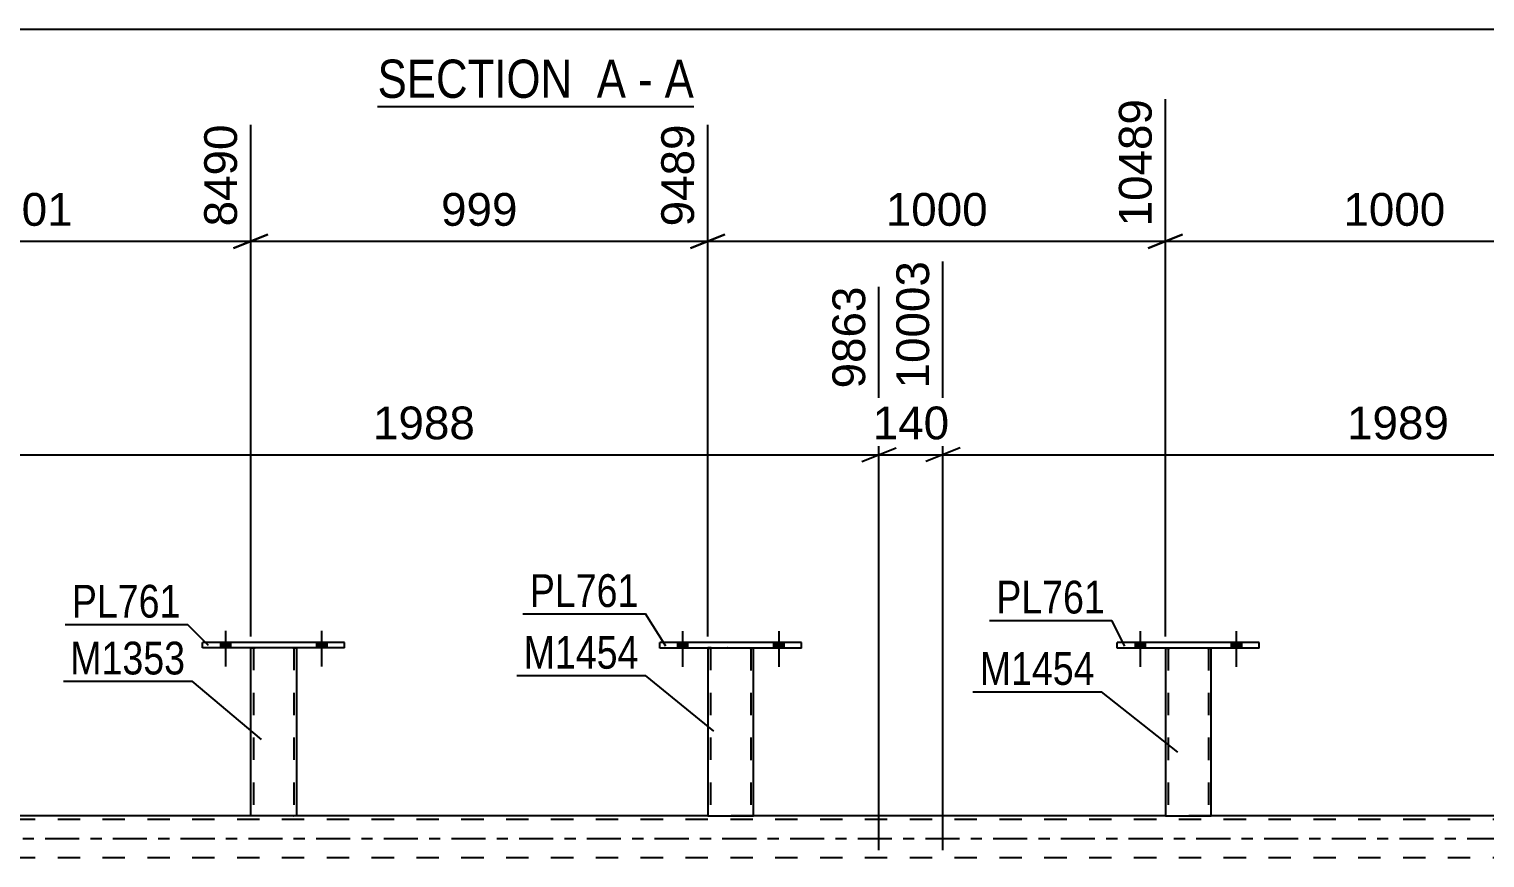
# Model space of a CAD drawing. Header units: millimetres. Extents: x 0 to 841, y 0 to 594.
# Drawn here: x 400.5 to 527.7, y 447.9 to 520.4 of the extents above; entities that cross this region are included whole.
import ezdxf

# ---------------------------------------------------------------- set-up
doc = ezdxf.new("R2010")
doc.units = ezdxf.units.MM
doc.linetypes.add('DXK_LINE_DOT2', pattern=[3.9198, 1.9599, -1.9599])
doc.linetypes.add('DXK_LINE_DOT3', pattern=[5.9187, 2.979, -0.9799, 0.9799, -0.9799])
doc.styles.add('Arial', font='ARIAL.TTF', dxfattribs={"height": 0.2})
doc.styles.add('Arial Narrow', font='ARIALN.TTF', dxfattribs={"height": 0.2})

# ---------------------------------------------------------------- blocks, each defined once
blk = doc.blocks.new('Unknown-318464264-12 - 1696')
at = {"color": 6, "linetype": 'Continuous'}
blk.add_line((430.91, 513.65), (458.56, 513.65), dxfattribs=at)
at = {"color": 0, "linetype": 'Continuous'}
for points in [[(449.02, 514.4), (449.02, 517.9), (430.91, 517.9), (430.91, 514.4)], [(452.62, 514.4), (452.62, 517.9), (450.07, 517.9), (450.07, 514.4)], [(454.95, 514.4), (454.95, 517.9), (453.67, 517.9), (453.67, 514.4)], [(458.56, 514.4), (458.56, 517.9), (456, 517.9), (456, 514.4)]]:
    blk.add_wipeout(points, dxfattribs=at)
at = {"color": 7, "linetype": 'Continuous', "style": 'Arial Narrow'}
for s, p in [('SECTION ', (430.91, 514.4)), ('A', (450.07, 514.4)), ('A', (456, 514.4)), ('-', (453.67, 514.4))]:
    blk.add_text(s, height=3.34, dxfattribs=at).set_placement(p)
blk = doc.blocks.new('Bolt-318464264-2931 - 2863')
at = {"linetype": 'Continuous'}
for points in [[(457.13, 466.29), (458.01, 466.29), (458.01, 466.77), (457.13, 466.77)], [(465.53, 466.29), (466.41, 466.29), (466.41, 466.77), (465.53, 466.77)]]:
    blk.add_hatch(color=1, dxfattribs=at).paths.add_polyline_path(points)
at = {"color": 1, "linetype": 'Continuous'}
for p, q in [((457.57, 467.77), (457.57, 464.65)), ((465.97, 467.77), (465.97, 464.65)), ((457.13, 466.77), (457.13, 466.29)), ((458.01, 466.77), (458.01, 466.29)), ((465.53, 466.77), (465.53, 466.29)), ((466.41, 466.77), (466.41, 466.29))]:
    blk.add_line(p, q, dxfattribs=at)
blk = doc.blocks.new('Bolt-318464264-2964 - 2863')
at = {"linetype": 'Continuous'}
for points in [[(417.18, 466.3), (418.06, 466.3), (418.06, 466.78), (417.18, 466.78)], [(425.58, 466.3), (426.46, 466.3), (426.46, 466.78), (425.58, 466.78)]]:
    blk.add_hatch(color=1, dxfattribs=at).paths.add_polyline_path(points)
at = {"color": 1, "linetype": 'Continuous'}
for p, q in [((417.62, 467.78), (417.62, 464.66)), ((426.02, 467.78), (426.02, 464.66)), ((417.18, 466.78), (417.18, 466.3)), ((418.06, 466.78), (418.06, 466.3)), ((425.58, 466.78), (425.58, 466.3)), ((426.46, 466.78), (426.46, 466.3))]:
    blk.add_line(p, q, dxfattribs=at)
blk = doc.blocks.new('Bolt-318464264-2965 - 2863')
at = {"linetype": 'Continuous'}
for points in [[(417.18, 466.3), (418.06, 466.3), (418.06, 466.78), (417.18, 466.78)], [(425.58, 466.3), (426.46, 466.3), (426.46, 466.78), (425.58, 466.78)]]:
    blk.add_hatch(color=1, dxfattribs=at).paths.add_polyline_path(points)
at = {"color": 1, "linetype": 'Continuous'}
for p, q in [((417.62, 467.78), (417.62, 464.66)), ((426.02, 467.78), (426.02, 464.66)), ((417.18, 466.78), (417.18, 466.3)), ((418.06, 466.78), (418.06, 466.3)), ((425.58, 466.78), (425.58, 466.3)), ((426.46, 466.78), (426.46, 466.3))]:
    blk.add_line(p, q, dxfattribs=at)
blk = doc.blocks.new('Bolt-318464264-2966 - 2863')
at = {"linetype": 'Continuous'}
for points in [[(457.13, 466.29), (458.01, 466.29), (458.01, 466.77), (457.13, 466.77)], [(465.53, 466.29), (466.41, 466.29), (466.41, 466.77), (465.53, 466.77)]]:
    blk.add_hatch(color=1, dxfattribs=at).paths.add_polyline_path(points)
at = {"color": 1, "linetype": 'Continuous'}
for p, q in [((457.57, 467.77), (457.57, 464.65)), ((465.97, 467.77), (465.97, 464.65)), ((457.13, 466.77), (457.13, 466.29)), ((458.01, 466.77), (458.01, 466.29)), ((465.53, 466.77), (465.53, 466.29)), ((466.41, 466.77), (466.41, 466.29))]:
    blk.add_line(p, q, dxfattribs=at)
blk = doc.blocks.new('Bolt-318464264-2970 - 2863')
at = {"linetype": 'Continuous'}
for points in [[(497.13, 466.29), (498.01, 466.29), (498.01, 466.77), (497.13, 466.77)], [(505.53, 466.29), (506.41, 466.29), (506.41, 466.77), (505.53, 466.77)]]:
    blk.add_hatch(color=1, dxfattribs=at).paths.add_polyline_path(points)
at = {"color": 1, "linetype": 'Continuous'}
for p, q in [((497.57, 467.77), (497.57, 464.65)), ((505.97, 467.77), (505.97, 464.65)), ((497.13, 466.77), (497.13, 466.29)), ((498.01, 466.77), (498.01, 466.29)), ((505.53, 466.77), (505.53, 466.29)), ((506.41, 466.77), (506.41, 466.29))]:
    blk.add_line(p, q, dxfattribs=at)
blk = doc.blocks.new('Bolt-318464264-2971 - 2863')
at = {"linetype": 'Continuous'}
for points in [[(497.13, 466.29), (498.01, 466.29), (498.01, 466.77), (497.13, 466.77)], [(505.53, 466.29), (506.41, 466.29), (506.41, 466.77), (505.53, 466.77)]]:
    blk.add_hatch(color=1, dxfattribs=at).paths.add_polyline_path(points)
at = {"color": 1, "linetype": 'Continuous'}
for p, q in [((497.57, 467.77), (497.57, 464.65)), ((505.97, 467.77), (505.97, 464.65)), ((497.13, 466.77), (497.13, 466.29)), ((498.01, 466.77), (498.01, 466.29)), ((505.53, 466.77), (505.53, 466.29)), ((506.41, 466.77), (506.41, 466.29))]:
    blk.add_line(p, q, dxfattribs=at)
blk = doc.blocks.new('Part-318464264-2922 - 2863')
at = {"color": 7, "linetype": 'DXK_LINE_DOT2'}
for p, q in [((765.53, 451.3), (80.22, 451.3)), ((423.82, 451.62), (419.82, 451.62)), ((463.77, 451.62), (459.77, 451.62)), ((503.77, 451.62), (499.77, 451.62)), ((765.53, 447.94), (80.22, 447.94))]:
    blk.add_line(p, q, dxfattribs=at)
at = {"color": 2, "linetype": 'Continuous'}
for p, q in [((419.82, 451.62), (383.77, 451.62)), ((459.77, 451.62), (423.82, 451.62)), ((499.77, 451.62), (463.77, 451.62)), ((539.77, 451.62), (503.77, 451.62))]:
    blk.add_line(p, q, dxfattribs=at)
at = {"color": 7, "linetype": 'DXK_LINE_DOT3'}
blk.add_line((70.41, 449.62), (765.53, 449.62), dxfattribs=at)
blk = doc.blocks.new('Part-318464264-3005 - 2863')
at = {"color": 2, "linetype": 'Continuous'}
for p, q in [((455.57, 466.29), (455.57, 466.77)), ((467.97, 466.77), (455.57, 466.77)), ((467.97, 466.29), (455.57, 466.29)), ((467.97, 466.29), (467.97, 466.77))]:
    blk.add_line(p, q, dxfattribs=at)
blk = doc.blocks.new('Part-318464264-3062 - 2863')
at = {"color": 2, "linetype": 'Continuous'}
for p, q in [((419.82, 451.62), (419.82, 466.3)), ((423.82, 466.3), (423.82, 451.62)), ((423.79, 451.62), (419.82, 451.62)), ((423.82, 451.62), (423.79, 451.62))]:
    blk.add_line(p, q, dxfattribs=at)
at = {"color": 7, "linetype": 'DXK_LINE_DOT2'}
for p, q in [((419.82, 466.3), (419.82, 466.3)), ((419.82, 466.3), (419.82, 466.3)), ((419.82, 466.3), (419.82, 466.3)), ((419.86, 466.3), (419.82, 466.3)), ((419.82, 466.3), (419.86, 466.3)), ((419.96, 466.3), (419.86, 466.3)), ((419.86, 466.3), (419.96, 466.3)), ((420.12, 466.3), (419.96, 466.3)), ((419.96, 466.3), (420.12, 466.3)), ((420.06, 466.3), (420.06, 466.3)), ((420.06, 466.3), (420.06, 451.62)), ((420.08, 466.3), (420.06, 466.3)), ((420.06, 466.3), (420.08, 466.3)), ((420.13, 466.3), (420.08, 466.3)), ((420.08, 466.3), (420.13, 466.3)), ((423.53, 466.3), (420.12, 466.3)), ((423.53, 466.3), (420.12, 466.3)), ((423.44, 466.3), (420.13, 466.3)), ((420.13, 466.3), (420.21, 466.3)), ((423.51, 466.3), (420.21, 466.3)), ((423.51, 466.3), (423.44, 466.3)), ((423.57, 466.3), (423.51, 466.3)), ((423.51, 466.3), (423.57, 466.3)), ((423.53, 466.3), (423.68, 466.3)), ((423.68, 466.3), (423.53, 466.3)), ((423.58, 466.3), (423.57, 466.3)), ((423.57, 466.3), (423.58, 466.3)), ((423.58, 466.3), (423.58, 466.3)), ((423.58, 466.3), (423.58, 451.62)), ((423.68, 466.3), (423.79, 466.3)), ((423.79, 466.3), (423.68, 466.3)), ((423.79, 466.3), (423.82, 466.3)), ((423.82, 466.3), (423.79, 466.3)), ((423.82, 466.3), (423.82, 466.3)), ((423.82, 466.3), (423.82, 466.3)), ((423.82, 466.3), (423.82, 466.3)), ((423.56, 451.62), (423.58, 451.62))]:
    blk.add_line(p, q, dxfattribs=at)
blk = doc.blocks.new('Part-318464264-3067 - 2863')
at = {"color": 2, "linetype": 'Continuous'}
for p, q in [((495.57, 466.29), (495.57, 466.77)), ((507.97, 466.77), (495.57, 466.77)), ((507.97, 466.29), (495.57, 466.29)), ((507.97, 466.29), (507.97, 466.77))]:
    blk.add_line(p, q, dxfattribs=at)
blk = doc.blocks.new('Part-318464264-3137 - 2863')
at = {"color": 2, "linetype": 'Continuous'}
for p, q in [((415.62, 466.3), (415.62, 466.78)), ((428.02, 466.78), (415.62, 466.78)), ((428.02, 466.3), (415.62, 466.3)), ((428.02, 466.3), (428.02, 466.78))]:
    blk.add_line(p, q, dxfattribs=at)
blk = doc.blocks.new('Part-318464264-3142 - 2863')
at = {"color": 7, "linetype": 'DXK_LINE_DOT2'}
for p, q in [((459.77, 466.29), (459.77, 466.3)), ((459.77, 466.29), (459.77, 466.29)), ((459.77, 466.29), (459.77, 466.3)), ((459.81, 466.3), (459.77, 466.3)), ((459.77, 466.29), (459.81, 466.29)), ((459.91, 466.3), (459.81, 466.3)), ((459.81, 466.29), (459.91, 466.29)), ((460.07, 466.3), (459.91, 466.3)), ((459.91, 466.29), (460.07, 466.29)), ((460.01, 466.3), (460.01, 466.29)), ((460.01, 466.3), (460.01, 451.62)), ((460.01, 466.3), (460.03, 466.3)), ((460.03, 466.29), (460.01, 466.29)), ((460.03, 466.3), (460.08, 466.3)), ((460.08, 466.29), (460.03, 466.29)), ((463.48, 466.29), (460.07, 466.3)), ((463.48, 466.29), (460.07, 466.29)), ((460.08, 466.3), (460.16, 466.3)), ((463.39, 466.29), (460.08, 466.29)), ((463.46, 466.29), (460.16, 466.3)), ((463.46, 466.29), (463.39, 466.29)), ((463.52, 466.29), (463.46, 466.29)), ((463.46, 466.29), (463.52, 466.29)), ((463.48, 466.29), (463.63, 466.29)), ((463.63, 466.29), (463.48, 466.29)), ((463.53, 466.29), (463.52, 466.29)), ((463.52, 466.29), (463.53, 466.29)), ((463.53, 466.29), (463.53, 466.29)), ((463.53, 466.29), (463.53, 451.62)), ((463.63, 466.29), (463.74, 466.29)), ((463.74, 466.29), (463.63, 466.29)), ((463.74, 466.29), (463.77, 466.29)), ((463.77, 466.29), (463.74, 466.29)), ((463.77, 466.29), (463.77, 466.29)), ((463.77, 466.29), (463.77, 466.29)), ((463.77, 466.29), (463.77, 466.29)), ((463.51, 451.62), (463.48, 451.62)), ((463.51, 451.62), (463.48, 451.62)), ((463.53, 451.62), (463.51, 451.62)), ((463.51, 451.62), (463.53, 451.62))]:
    blk.add_line(p, q, dxfattribs=at)
at = {"color": 2, "linetype": 'Continuous'}
for p, q in [((459.77, 466.29), (459.77, 451.62)), ((463.77, 451.62), (463.77, 466.29)), ((459.77, 451.62), (463.77, 451.62))]:
    blk.add_line(p, q, dxfattribs=at)
blk = doc.blocks.new('Part-318464264-3162 - 2863')
at = {"color": 2, "linetype": 'Continuous'}
for p, q in [((499.77, 466.29), (499.77, 451.62)), ((503.77, 451.62), (503.77, 466.29)), ((499.77, 451.62), (503.77, 451.62))]:
    blk.add_line(p, q, dxfattribs=at)
at = {"color": 7, "linetype": 'DXK_LINE_DOT2'}
for p, q in [((499.77, 466.29), (499.77, 466.29)), ((499.77, 466.29), (499.77, 466.29)), ((499.77, 466.29), (499.77, 466.29)), ((499.81, 466.29), (499.77, 466.29)), ((499.77, 466.29), (499.81, 466.29)), ((499.91, 466.29), (499.81, 466.29)), ((499.81, 466.29), (499.91, 466.29)), ((500.07, 466.29), (499.91, 466.29)), ((499.91, 466.29), (500.07, 466.29)), ((500.01, 466.29), (500.01, 466.29)), ((500.01, 466.29), (500.01, 451.62)), ((500.03, 466.29), (500.01, 466.29)), ((500.01, 466.29), (500.03, 466.29)), ((500.08, 466.29), (500.03, 466.29)), ((500.03, 466.29), (500.08, 466.29)), ((503.48, 466.29), (500.07, 466.29)), ((503.48, 466.29), (500.07, 466.29)), ((503.39, 466.29), (500.08, 466.29)), ((500.08, 466.29), (500.16, 466.29)), ((503.46, 466.29), (500.16, 466.29)), ((503.46, 466.29), (503.39, 466.29)), ((503.52, 466.29), (503.46, 466.29)), ((503.46, 466.29), (503.52, 466.29)), ((503.48, 466.29), (503.63, 466.29)), ((503.63, 466.29), (503.48, 466.29)), ((503.53, 466.29), (503.52, 466.29)), ((503.52, 466.29), (503.53, 466.29)), ((503.53, 466.29), (503.53, 466.29)), ((503.53, 466.29), (503.53, 451.62)), ((503.63, 466.29), (503.74, 466.29)), ((503.74, 466.29), (503.63, 466.29)), ((503.74, 466.29), (503.77, 466.29)), ((503.77, 466.29), (503.74, 466.29)), ((503.77, 466.29), (503.77, 466.29)), ((503.77, 466.29), (503.77, 466.29)), ((503.77, 466.29), (503.77, 466.29)), ((503.51, 451.62), (503.48, 451.62)), ((503.51, 451.62), (503.48, 451.62)), ((503.53, 451.62), (503.51, 451.62)), ((503.51, 451.62), (503.53, 451.62))]:
    blk.add_line(p, q, dxfattribs=at)
blk = doc.blocks.new('StraightDimension-318464264-9864 - 2863')
at = {"color": 7, "linetype": 'Continuous'}
for p, q in [((499.77, 467.29), (499.77, 514.28)), ((539.77, 467.29), (539.77, 514.28)), ((501.27, 502.46), (498.27, 501.26)), ((499.77, 501.86), (539.77, 501.86)), ((538.27, 501.26), (541.27, 502.46))]:
    blk.add_line(p, q, dxfattribs=at)
at = {"color": 0}
blk.add_wipeout([(524.82, 502.61), (524.82, 506.81), (514.73, 506.81), (514.73, 502.61)], dxfattribs=at)
at = {"color": 3, "style": 'Arial'}
blk.add_text('1000', height=2.865, dxfattribs=at).set_placement((515.33, 503.21))
at = {"color": 0, "linetype": 'Continuous'}
blk.add_wipeout([(539.17, 514.88), (534.97, 514.88), (534.97, 502.56), (539.17, 502.56)], dxfattribs=at)
at = {"color": 3, "linetype": 'Continuous', "style": 'Arial'}
blk.add_text('11489', height=2.865, rotation=90.0002, dxfattribs=at).set_placement((538.57, 503.16))
blk = doc.blocks.new('StraightDimension-318464264-9867 - 2863')
at = {"color": 7, "linetype": 'Continuous'}
for p, q in [((379.77, 467.3), (379.77, 512.05)), ((419.82, 467.3), (419.82, 512.05)), ((381.27, 502.46), (378.27, 501.26)), ((379.77, 501.86), (419.82, 501.86)), ((418.32, 501.26), (421.32, 502.46))]:
    blk.add_line(p, q, dxfattribs=at)
at = {"color": 0}
blk.add_wipeout([(404.85, 502.61), (404.85, 506.81), (394.75, 506.81), (394.75, 502.61)], dxfattribs=at)
at = {"color": 3, "style": 'Arial'}
blk.add_text('1001', height=2.865, dxfattribs=at).set_placement((395.35, 503.21))
at = {"color": 0, "linetype": 'Continuous'}
blk.add_wipeout([(419.22, 512.65), (415.02, 512.65), (415.02, 502.56), (419.22, 502.56)], dxfattribs=at)
at = {"color": 3, "linetype": 'Continuous', "style": 'Arial'}
blk.add_text('8490', height=2.865, rotation=90.0002, dxfattribs=at).set_placement((418.62, 503.16))
blk = doc.blocks.new('StraightDimension-318464264-3621 - 2863')
at = {"color": 7, "linetype": 'Continuous'}
for p, q in [((395.19, 448.62), (395.19, 497.88)), ((474.73, 448.62), (474.73, 497.88)), ((396.69, 483.79), (393.69, 482.59)), ((473.23, 482.59), (476.23, 483.79)), ((395.19, 483.19), (474.73, 483.19))]:
    blk.add_line(p, q, dxfattribs=at)
at = {"color": 0}
blk.add_wipeout([(440.01, 483.94), (440.01, 488.14), (429.91, 488.14), (429.91, 483.94)], dxfattribs=at)
at = {"color": 3, "style": 'Arial'}
blk.add_text('1988', height=2.865, dxfattribs=at).set_placement((430.51, 484.54))
at = {"color": 0, "linetype": 'Continuous'}
blk.add_wipeout([(474.13, 498.48), (469.93, 498.48), (469.93, 488.39), (474.13, 488.39)], dxfattribs=at)
at = {"color": 3, "linetype": 'Continuous', "style": 'Arial'}
blk.add_text('9863', height=2.865, rotation=90.0002, dxfattribs=at).set_placement((473.53, 488.99))
blk = doc.blocks.new('StraightDimension-318464264-3649 - 2863')
at = {"color": 7, "linetype": 'Continuous'}
for p, q in [((480.32, 448.62), (480.32, 500.1)), ((559.86, 448.62), (559.86, 500.1)), ((481.82, 483.79), (478.82, 482.59)), ((558.36, 482.59), (561.36, 483.79)), ((480.32, 483.19), (559.86, 483.19))]:
    blk.add_line(p, q, dxfattribs=at)
at = {"color": 0}
blk.add_wipeout([(525.14, 483.94), (525.14, 488.14), (515.05, 488.14), (515.05, 483.94)], dxfattribs=at)
at = {"color": 3, "style": 'Arial'}
blk.add_text('1989', height=2.865, dxfattribs=at).set_placement((515.65, 484.54))
at = {"color": 0, "linetype": 'Continuous'}
blk.add_wipeout([(559.26, 500.7), (555.06, 500.7), (555.06, 488.39), (559.26, 488.39)], dxfattribs=at)
at = {"color": 3, "linetype": 'Continuous', "style": 'Arial'}
blk.add_text('11991', height=2.865, rotation=90.0002, dxfattribs=at).set_placement((558.66, 488.99))
blk = doc.blocks.new('StraightDimension-318464264-3635 - 2863')
at = {"color": 7, "linetype": 'Continuous'}
for p, q in [((480.32, 448.62), (480.32, 500.1)), ((474.73, 448.62), (474.73, 497.88)), ((473.23, 482.59), (476.23, 483.79)), ((481.82, 483.79), (478.82, 482.59)), ((474.73, 483.19), (480.32, 483.19))]:
    blk.add_line(p, q, dxfattribs=at)
at = {"color": 0}
blk.add_wipeout([(481.46, 483.94), (481.46, 488.14), (473.59, 488.14), (473.59, 483.94)], dxfattribs=at)
at = {"color": 3, "style": 'Arial'}
blk.add_text('140', height=2.865, dxfattribs=at).set_placement((474.19, 484.54))
at = {"color": 0, "linetype": 'Continuous'}
blk.add_wipeout([(479.72, 500.7), (475.52, 500.7), (475.52, 488.39), (479.72, 488.39)], dxfattribs=at)
at = {"color": 3, "linetype": 'Continuous', "style": 'Arial'}
blk.add_text('10003', height=2.865, rotation=90.0002, dxfattribs=at).set_placement((479.12, 488.99))
blk = doc.blocks.new('StraightDimension-318464264-9865 - 2863')
at = {"color": 7, "linetype": 'Continuous'}
for p, q in [((499.77, 467.29), (499.77, 514.28)), ((459.77, 467.29), (459.77, 512.05)), ((461.27, 502.46), (458.27, 501.26)), ((459.77, 501.86), (499.77, 501.86)), ((498.27, 501.26), (501.27, 502.46))]:
    blk.add_line(p, q, dxfattribs=at)
at = {"color": 0}
blk.add_wipeout([(484.82, 502.61), (484.82, 506.81), (474.73, 506.81), (474.73, 502.61)], dxfattribs=at)
at = {"color": 3, "style": 'Arial'}
blk.add_text('1000', height=2.865, dxfattribs=at).set_placement((475.33, 503.21))
at = {"color": 0, "linetype": 'Continuous'}
blk.add_wipeout([(499.17, 514.88), (494.97, 514.88), (494.97, 502.56), (499.17, 502.56)], dxfattribs=at)
at = {"color": 3, "linetype": 'Continuous', "style": 'Arial'}
blk.add_text('10489', height=2.865, rotation=90.0002, dxfattribs=at).set_placement((498.57, 503.16))
blk = doc.blocks.new('StraightDimension-318464264-9866 - 2863')
at = {"color": 7, "linetype": 'Continuous'}
for p, q in [((419.82, 467.3), (419.82, 512.05)), ((459.77, 467.29), (459.77, 512.05)), ((421.32, 502.46), (418.32, 501.26)), ((419.82, 501.86), (459.77, 501.86)), ((458.27, 501.26), (461.27, 502.46))]:
    blk.add_line(p, q, dxfattribs=at)
at = {"color": 0}
blk.add_wipeout([(443.73, 502.61), (443.73, 506.81), (435.86, 506.81), (435.86, 502.61)], dxfattribs=at)
at = {"color": 3, "style": 'Arial'}
blk.add_text('999', height=2.865, dxfattribs=at).set_placement((436.46, 503.21))
at = {"color": 0, "linetype": 'Continuous'}
blk.add_wipeout([(459.17, 512.65), (454.97, 512.65), (454.97, 502.56), (459.17, 502.56)], dxfattribs=at)
at = {"color": 3, "linetype": 'Continuous', "style": 'Arial'}
blk.add_text('9489', height=2.865, rotation=90.0002, dxfattribs=at).set_placement((458.57, 503.16))
blk = doc.blocks.new('StraightDimension-318464264-2034 - 1696')
at = {"color": 7, "linetype": 'Continuous'}
blk.add_line((89.13, 520.41), (800.02, 520.41), dxfattribs=at)
blk = doc.blocks.new('Mark-318464264-3133 - 2863')
at = {"color": 0}
blk.add_wipeout([(413.69, 468.95), (413.69, 471.95), (404.19, 471.95), (404.19, 468.95)], dxfattribs=at)
blk.add_wipeout([(413.69, 468.95), (413.69, 471.95), (404.19, 471.95), (404.19, 468.95)], dxfattribs=at)
at = {"color": 30, "linetype": 'Continuous'}
for p in [(403.59, 468.35), (416.13, 466.51)]:
    blk.add_line(p, (414.29, 468.35), dxfattribs=at)
at = {"color": 3, "style": 'Arial Narrow'}
blk.add_text('PL761', height=2.863, dxfattribs=at).set_placement((404.19, 468.95))
blk = doc.blocks.new('Mark-318464264-3001 - 2863')
at = {"color": 0}
blk.add_wipeout([(453.72, 469.88), (453.72, 472.88), (444.22, 472.88), (444.22, 469.88)], dxfattribs=at)
blk.add_wipeout([(453.72, 469.88), (453.72, 472.88), (444.22, 472.88), (444.22, 469.88)], dxfattribs=at)
at = {"color": 30, "linetype": 'Continuous'}
for p in [(443.62, 469.28), (456.12, 466.44)]:
    blk.add_line(p, (454.32, 469.28), dxfattribs=at)
at = {"color": 3, "style": 'Arial Narrow'}
blk.add_text('PL761', height=2.863, dxfattribs=at).set_placement((444.22, 469.88))
blk = doc.blocks.new('Mark-318464264-3058 - 2863')
at = {"color": 0}
blk.add_wipeout([(414.11, 463.98), (414.11, 466.98), (404.05, 466.98), (404.05, 463.98)], dxfattribs=at)
blk.add_wipeout([(414.11, 463.98), (414.11, 466.98), (404.05, 466.98), (404.05, 463.98)], dxfattribs=at)
at = {"color": 30, "linetype": 'Continuous'}
for p in [(403.45, 463.38), (420.77, 458.29)]:
    blk.add_line(p, (414.71, 463.38), dxfattribs=at)
at = {"color": 3, "style": 'Arial Narrow'}
blk.add_text('M1353', height=2.863, dxfattribs=at).set_placement((404.05, 463.98))
blk = doc.blocks.new('Mark-318464264-3063 - 2863')
at = {"color": 0}
blk.add_wipeout([(494.5, 469.31), (494.5, 472.31), (484.99, 472.31), (484.99, 469.31)], dxfattribs=at)
blk.add_wipeout([(494.5, 469.31), (494.5, 472.31), (484.99, 472.31), (484.99, 469.31)], dxfattribs=at)
at = {"color": 30, "linetype": 'Continuous'}
for p in [(484.39, 468.71), (496.22, 466.46)]:
    blk.add_line(p, (495.1, 468.71), dxfattribs=at)
at = {"color": 3, "style": 'Arial Narrow'}
blk.add_text('PL761', height=2.863, dxfattribs=at).set_placement((484.99, 469.31))
blk = doc.blocks.new('Mark-318464264-3138 - 2863')
at = {"color": 0}
blk.add_wipeout([(453.73, 464.48), (453.73, 467.48), (443.68, 467.48), (443.68, 464.48)], dxfattribs=at)
blk.add_wipeout([(453.73, 464.48), (453.73, 467.48), (443.68, 467.48), (443.68, 464.48)], dxfattribs=at)
at = {"color": 30, "linetype": 'Continuous'}
for p in [(443.08, 463.88), (460.3, 459.03)]:
    blk.add_line(p, (454.33, 463.88), dxfattribs=at)
at = {"color": 3, "style": 'Arial Narrow'}
blk.add_text('M1454', height=2.863, dxfattribs=at).set_placement((443.68, 464.48))
blk = doc.blocks.new('Mark-318464264-3158 - 2863')
at = {"color": 0}
blk.add_wipeout([(493.6, 463.07), (493.6, 466.07), (483.55, 466.07), (483.55, 463.07)], dxfattribs=at)
blk.add_wipeout([(493.6, 463.07), (493.6, 466.07), (483.55, 466.07), (483.55, 463.07)], dxfattribs=at)
at = {"color": 30, "linetype": 'Continuous'}
for p in [(482.95, 462.47), (500.85, 457.18)]:
    blk.add_line(p, (494.2, 462.47), dxfattribs=at)
at = {"color": 3, "style": 'Arial Narrow'}
blk.add_text('M1454', height=2.863, dxfattribs=at).set_placement((483.55, 463.07))

msp = doc.modelspace()

# ---------------------------------------------------------------- block references
for name in ['Unknown-318464264-12 - 1696', 'Bolt-318464264-2964 - 2863', 'Bolt-318464264-2965 - 2863', 'Bolt-318464264-2931 - 2863', 'Bolt-318464264-2966 - 2863', 'Bolt-318464264-2970 - 2863', 'Bolt-318464264-2971 - 2863', 'Part-318464264-3137 - 2863', 'Part-318464264-3062 - 2863', 'Part-318464264-3005 - 2863', 'Part-318464264-3142 - 2863', 'Part-318464264-3067 - 2863', 'Part-318464264-3162 - 2863', 'Part-318464264-2922 - 2863']:
    msp.add_blockref(name, (0, 0))

# ---------------------------------------------------------------- next in the draw order: block references
for name in ['StraightDimension-318464264-2034 - 1696', 'StraightDimension-318464264-9864 - 2863', 'StraightDimension-318464264-9867 - 2863']:
    msp.add_blockref(name, (0, 0))

# ---------------------------------------------------------------- next in the draw order: block references
for name in ['StraightDimension-318464264-3649 - 2863', 'StraightDimension-318464264-3621 - 2863']:
    msp.add_blockref(name, (0, 0))

# ---------------------------------------------------------------- next in the draw order: block references
for name in ['StraightDimension-318464264-3635 - 2863', 'Mark-318464264-3133 - 2863']:
    msp.add_blockref(name, (0, 0))

# ---------------------------------------------------------------- next in the draw order: block references
msp.add_blockref('StraightDimension-318464264-9865 - 2863', (0, 0))

# ---------------------------------------------------------------- next in the draw order: block references
for name in ['StraightDimension-318464264-9866 - 2863', 'Mark-318464264-3063 - 2863']:
    msp.add_blockref(name, (0, 0))

# ---------------------------------------------------------------- next in the draw order: block references
for name in ['Mark-318464264-3001 - 2863', 'Mark-318464264-3058 - 2863', 'Mark-318464264-3158 - 2863']:
    msp.add_blockref(name, (0, 0))

# ---------------------------------------------------------------- next in the draw order: block references
msp.add_blockref('Mark-318464264-3138 - 2863', (0, 0))

doc.saveas('drawing.dxf')
